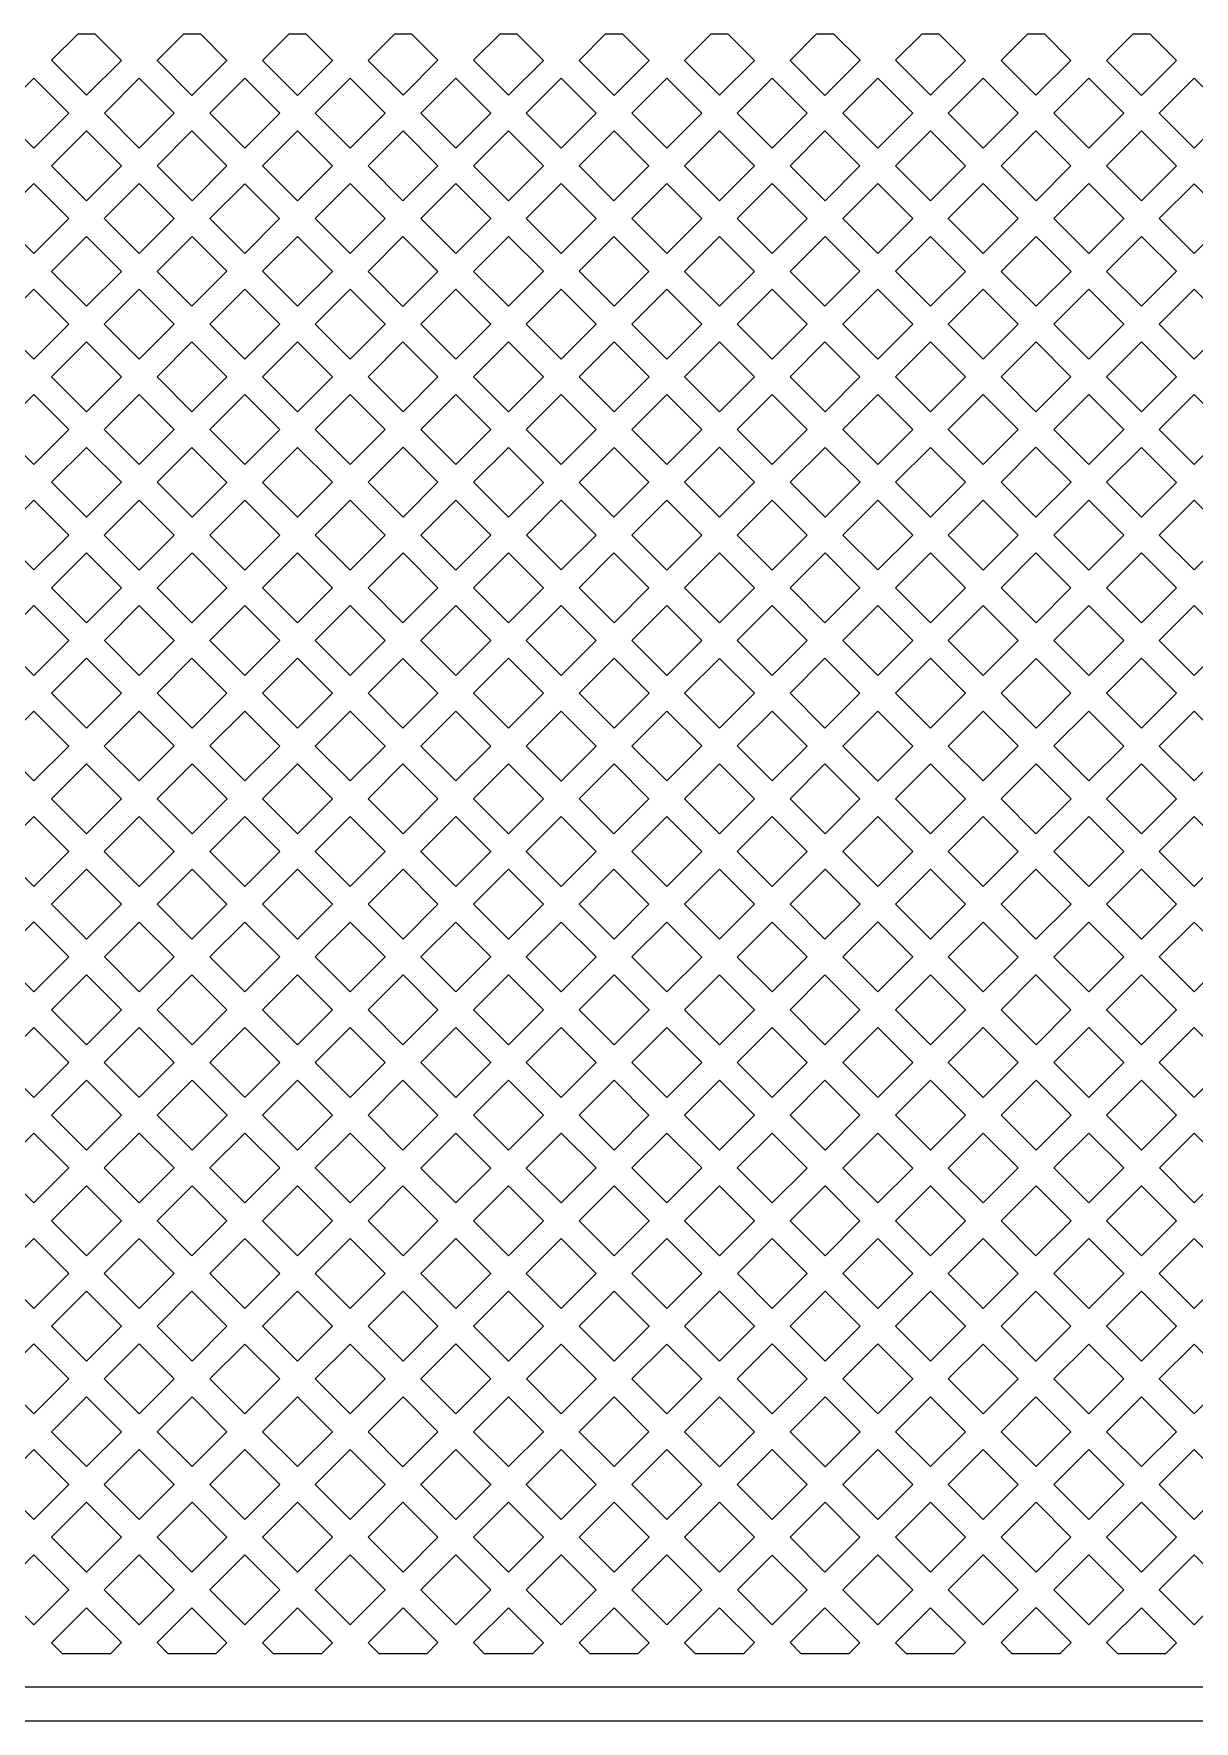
# Model space of a CAD drawing. Extents: x 1548 to 1929, y -174 to 95.
# Drawn here: x 1657.15 to 1660.66, y 47.44 to 52.55 of the extents above; entities that cross this region are included whole.
import ezdxf

# ---------------------------------------------------------------- set-up
doc = ezdxf.new("R2010")
doc.units = 0
doc.layers.add('gbr-dxf_layer0', color=7, linetype='Continuous')

msp = doc.modelspace()

# ---------------------------------------------------------------- linework, layer by layer
at = {"layer": 'gbr-dxf_layer0', "linetype": 'Continuous'}
for points in [[(1657.2019, 52.472), (1657.2825, 52.5526), (1657.3329, 52.5526), (1657.4137, 52.4718), (1657.3079, 52.366)], [(1657.5215, 52.4718), (1657.6023, 52.5526), (1657.6528, 52.5526), (1657.7334, 52.4719), (1657.6274, 52.3659)], [(1657.8412, 52.4719), (1657.9218, 52.5526), (1657.9726, 52.5526), (1658.0532, 52.4719), (1657.9472, 52.3659)], [(1658.161, 52.4719), (1658.2416, 52.5526), (1658.2922, 52.5526), (1658.3728, 52.472), (1658.2669, 52.3661)], [(1658.4805, 52.472), (1658.5611, 52.5526), (1658.6118, 52.5526), (1658.6925, 52.4719), (1658.5865, 52.366)], [(1658.8002, 52.4719), (1658.8809, 52.5526), (1658.9317, 52.5526), (1659.0123, 52.4719), (1658.9063, 52.3659)], [(1659.1201, 52.4719), (1659.2007, 52.5526), (1659.2512, 52.5526), (1659.3319, 52.4719), (1659.2259, 52.366)], [(1659.4396, 52.4719), (1659.5202, 52.5526), (1659.5711, 52.5526), (1659.6517, 52.472), (1659.5456, 52.3659)], [(1659.7594, 52.472), (1659.84, 52.5526), (1659.8907, 52.5526), (1659.9714, 52.4719), (1659.8654, 52.366)], [(1660.0791, 52.4719), (1660.1598, 52.5526), (1660.2103, 52.5526), (1660.2909, 52.4719), (1660.185, 52.366)], [(1660.3987, 52.4719), (1660.4793, 52.5526), (1660.5301, 52.5526), (1660.6107, 52.4719), (1660.5047, 52.3659)], [(1657.042, 52.312), (1657.148, 52.4181), (1657.254, 52.3121), (1657.148, 52.206)], [(1657.3618, 52.3121), (1657.4676, 52.4179), (1657.5735, 52.312), (1657.4677, 52.2062)], [(1657.6812, 52.312), (1657.7873, 52.418), (1657.8933, 52.312), (1657.7873, 52.206)], [(1658.0011, 52.312), (1658.1071, 52.4181), (1658.213, 52.3122), (1658.1069, 52.2061)], [(1658.3207, 52.3122), (1658.4267, 52.4181), (1658.5327, 52.3121), (1658.4268, 52.2062)], [(1658.6404, 52.3121), (1658.7464, 52.418), (1658.8524, 52.312), (1658.7464, 52.2061)], [(1658.9601, 52.312), (1659.0662, 52.418), (1659.1721, 52.3121), (1659.066, 52.2061)], [(1659.2798, 52.3121), (1659.3857, 52.4181), (1659.4917, 52.312), (1659.3858, 52.2061)], [(1659.5995, 52.312), (1659.7055, 52.4181), (1659.8116, 52.3121), (1659.7055, 52.206)], [(1659.9193, 52.3121), (1660.0253, 52.418), (1660.1311, 52.3121), (1660.0252, 52.2062)], [(1660.2389, 52.3121), (1660.3448, 52.418), (1660.4508, 52.312), (1660.3449, 52.2061)], [(1660.5586, 52.312), (1660.6646, 52.4181), (1660.7706, 52.312), (1660.6646, 52.206)], [(1657.2019, 52.1522), (1657.3079, 52.2582), (1657.4138, 52.1523), (1657.3078, 52.0463)], [(1657.5216, 52.1523), (1657.6274, 52.2581), (1657.7334, 52.1521), (1657.6276, 52.0463)], [(1657.8411, 52.1521), (1657.9472, 52.2581), (1658.0531, 52.1523), (1657.947, 52.0462)], [(1658.1608, 52.1523), (1658.2669, 52.2583), (1658.3729, 52.1523), (1658.2668, 52.0462)], [(1658.4806, 52.1523), (1658.5865, 52.2582), (1658.6926, 52.1522), (1658.5866, 52.0463)], [(1658.8003, 52.1522), (1658.9063, 52.2581), (1659.0121, 52.1522), (1658.9062, 52.0463)], [(1659.1199, 52.1522), (1659.2259, 52.2583), (1659.332, 52.1523), (1659.2259, 52.0462)], [(1659.4397, 52.1523), (1659.5456, 52.2582), (1659.6516, 52.1522), (1659.5457, 52.0462)], [(1659.7594, 52.1522), (1659.8654, 52.2582), (1659.9713, 52.1523), (1659.8653, 52.0463)], [(1660.0791, 52.1523), (1660.185, 52.2582), (1660.291, 52.1522), (1660.1851, 52.0463)], [(1660.3988, 52.1522), (1660.5047, 52.2581), (1660.6107, 52.1521), (1660.5048, 52.0462)], [(1657.042, 51.9922), (1657.148, 52.0983), (1657.2539, 51.9924), (1657.1478, 51.8863)], [(1657.3616, 51.9924), (1657.4677, 52.0984), (1657.5737, 51.9924), (1657.4677, 51.8864)], [(1657.6815, 51.9924), (1657.7873, 52.0982), (1657.8931, 51.9923), (1657.7873, 51.8865)], [(1658.0009, 51.9923), (1658.1069, 52.0984), (1658.213, 51.9924), (1658.1069, 51.8863)], [(1658.3207, 51.9924), (1658.4268, 52.0984), (1658.5328, 51.9924), (1658.4267, 51.8863)], [(1658.6405, 51.9924), (1658.7464, 52.0983), (1658.8523, 51.9924), (1658.7464, 51.8865)], [(1658.9601, 51.9924), (1659.066, 52.0984), (1659.172, 51.9923), (1659.0661, 51.8864)], [(1659.2798, 51.9923), (1659.3858, 52.0984), (1659.4918, 51.9924), (1659.3858, 51.8863)], [(1659.5996, 51.9924), (1659.7055, 52.0983), (1659.8114, 51.9924), (1659.7055, 51.8865)], [(1659.9192, 51.9924), (1660.0252, 52.0984), (1660.1312, 51.9924), (1660.0252, 51.8864)], [(1660.239, 51.9924), (1660.3449, 52.0983), (1660.4509, 51.9923), (1660.345, 51.8864)], [(1660.5587, 51.9923), (1660.6646, 52.0982), (1660.7705, 51.9924), (1660.6646, 51.8865)], [(1657.2017, 51.8325), (1657.3078, 51.9385), (1657.4138, 51.8325), (1657.3077, 51.7265)], [(1657.5215, 51.8325), (1657.6276, 51.9385), (1657.7335, 51.8326), (1657.6274, 51.7266)], [(1657.8412, 51.8326), (1657.947, 51.9385), (1658.053, 51.8324), (1657.9472, 51.7266)], [(1658.1608, 51.8324), (1658.2668, 51.9385), (1658.3729, 51.8325), (1658.2668, 51.7264)], [(1658.4806, 51.8325), (1658.5866, 51.9385), (1658.6925, 51.8326), (1658.5865, 51.7266)], [(1658.8003, 51.8326), (1658.9062, 51.9385), (1659.0122, 51.8325), (1658.9063, 51.7266)], [(1659.12, 51.8325), (1659.2259, 51.9385), (1659.3319, 51.8324), (1659.226, 51.7265)], [(1659.4397, 51.8324), (1659.5457, 51.9385), (1659.6516, 51.8326), (1659.5456, 51.7266)], [(1659.7594, 51.8326), (1659.8653, 51.9385), (1659.9713, 51.8325), (1659.8654, 51.7266)], [(1660.0791, 51.8325), (1660.1851, 51.9385), (1660.2911, 51.8325), (1660.1851, 51.7265)], [(1660.3989, 51.8325), (1660.5048, 51.9385), (1660.6107, 51.8326), (1660.5048, 51.7266)], [(1657.0419, 51.6727), (1657.1478, 51.7786), (1657.2539, 51.6726), (1657.1479, 51.5667)], [(1657.3616, 51.6726), (1657.4677, 51.7786), (1657.5735, 51.6727), (1657.4675, 51.5667)], [(1657.6813, 51.6727), (1657.7873, 51.7788), (1657.8934, 51.6728), (1657.7873, 51.5667)], [(1658.0011, 51.6728), (1658.1069, 51.7786), (1658.2129, 51.6726), (1658.1071, 51.5667)], [(1658.3207, 51.6726), (1658.4267, 51.7786), (1658.5326, 51.6727), (1658.4266, 51.5667)], [(1658.6404, 51.6727), (1658.7464, 51.7787), (1658.8524, 51.6727), (1658.7464, 51.5667)], [(1658.9602, 51.6727), (1659.0661, 51.7786), (1659.1721, 51.6726), (1659.0662, 51.5667)], [(1659.2799, 51.6726), (1659.3858, 51.7786), (1659.4917, 51.6727), (1659.3858, 51.5667)], [(1659.5995, 51.6727), (1659.7055, 51.7787), (1659.8115, 51.6727), (1659.7055, 51.5667)], [(1659.9193, 51.6727), (1660.0252, 51.7786), (1660.1312, 51.6726), (1660.0253, 51.5667)], [(1660.239, 51.6726), (1660.345, 51.7786), (1660.4509, 51.6728), (1660.3448, 51.5667)], [(1660.5586, 51.6728), (1660.6646, 51.7787), (1660.7706, 51.6727), (1660.6646, 51.5667)], [(1657.2018, 51.5128), (1657.3077, 51.6187), (1657.4136, 51.5128), (1657.3077, 51.4069)], [(1657.5214, 51.5128), (1657.6274, 51.6188), (1657.7334, 51.5128), (1657.6274, 51.4068)], [(1657.8412, 51.5128), (1657.9472, 51.6189), (1658.0532, 51.5129), (1657.9472, 51.4068)], [(1658.161, 51.5129), (1658.2668, 51.6187), (1658.3727, 51.5128), (1658.2669, 51.407)], [(1658.4805, 51.5128), (1658.5865, 51.6188), (1658.6925, 51.5128), (1658.5865, 51.4068)], [(1658.8003, 51.5128), (1658.9063, 51.6188), (1659.0123, 51.5128), (1658.9063, 51.4068)], [(1659.1201, 51.5128), (1659.226, 51.6187), (1659.3319, 51.5129), (1659.226, 51.4069)], [(1659.4396, 51.5129), (1659.5456, 51.6188), (1659.6516, 51.5128), (1659.5457, 51.4068)], [(1659.7594, 51.5128), (1659.8654, 51.6188), (1659.9714, 51.5128), (1659.8654, 51.4068)], [(1660.0792, 51.5128), (1660.1851, 51.6187), (1660.291, 51.5128), (1660.185, 51.4069)], [(1660.3987, 51.5128), (1660.5048, 51.6189), (1660.6108, 51.5129), (1660.5047, 51.4068)], [(1657.042, 51.353), (1657.1479, 51.4589), (1657.2538, 51.353), (1657.1479, 51.2471)], [(1657.3616, 51.353), (1657.4675, 51.4589), (1657.5735, 51.3529), (1657.4676, 51.247)], [(1657.6813, 51.3529), (1657.7873, 51.459), (1657.8933, 51.3529), (1657.7873, 51.2469)], [(1658.0011, 51.3529), (1658.1071, 51.459), (1658.213, 51.3531), (1658.107, 51.2471)], [(1658.3208, 51.3531), (1658.4266, 51.4589), (1658.5326, 51.3529), (1658.4268, 51.2471)], [(1658.6404, 51.3529), (1658.7464, 51.4589), (1658.8524, 51.3529), (1658.7464, 51.2469)], [(1658.9602, 51.3529), (1659.0662, 51.459), (1659.1721, 51.3531), (1659.0661, 51.247)], [(1659.2798, 51.3531), (1659.3858, 51.459), (1659.4918, 51.353), (1659.3859, 51.2471)], [(1659.5995, 51.353), (1659.7055, 51.4589), (1659.8115, 51.3529), (1659.7055, 51.247)], [(1659.9192, 51.3529), (1660.0253, 51.4589), (1660.1312, 51.353), (1660.0251, 51.247)], [(1660.2389, 51.353), (1660.3448, 51.459), (1660.4509, 51.3529), (1660.3449, 51.247)], [(1660.5586, 51.3529), (1660.6646, 51.459), (1660.7707, 51.353), (1660.6646, 51.2469)], [(1657.2018, 51.1932), (1657.3077, 51.2991), (1657.4137, 51.1931), (1657.3078, 51.0872)], [(1657.5215, 51.1931), (1657.6274, 51.299), (1657.7334, 51.193), (1657.6275, 51.0871)], [(1657.8412, 51.193), (1657.9472, 51.2991), (1658.0531, 51.1932), (1657.9471, 51.0871)], [(1658.1609, 51.1932), (1658.2669, 51.2992), (1658.3729, 51.1932), (1658.2669, 51.0872)], [(1658.4807, 51.1932), (1658.5865, 51.299), (1658.6925, 51.193), (1658.5867, 51.0872)], [(1658.8002, 51.193), (1658.9063, 51.299), (1659.0122, 51.1932), (1658.9061, 51.0871)], [(1659.1199, 51.1932), (1659.226, 51.2992), (1659.332, 51.1932), (1659.2259, 51.0871)], [(1659.4397, 51.1932), (1659.5457, 51.2991), (1659.6517, 51.1931), (1659.5458, 51.0872)], [(1659.7594, 51.1931), (1659.8654, 51.299), (1659.9712, 51.1931), (1659.8653, 51.0872)], [(1660.079, 51.1931), (1660.185, 51.2992), (1660.2911, 51.1932), (1660.185, 51.0871)], [(1660.3988, 51.1932), (1660.5047, 51.2991), (1660.6107, 51.193), (1660.5048, 51.0871)], [(1657.042, 51.0334), (1657.1479, 51.1393), (1657.2539, 51.0333), (1657.148, 50.9274)], [(1657.3617, 51.0333), (1657.4676, 51.1392), (1657.5736, 51.0332), (1657.4677, 50.9273)], [(1657.6814, 51.0332), (1657.7873, 51.1391), (1657.8932, 51.0333), (1657.7873, 50.9273)], [(1658.0009, 51.0333), (1658.107, 51.1393), (1658.213, 51.0333), (1658.1069, 50.9272)], [(1658.3207, 51.0333), (1658.4268, 51.1393), (1658.5328, 51.0333), (1658.4268, 50.9273)], [(1658.6406, 51.0333), (1658.7464, 51.1391), (1658.8523, 51.0332), (1658.7464, 50.9274)], [(1658.96, 51.0332), (1659.0661, 51.1393), (1659.1721, 51.0333), (1659.066, 50.9272)], [(1659.2798, 51.0333), (1659.3859, 51.1393), (1659.4919, 51.0333), (1659.3858, 50.9272)], [(1659.5996, 51.0333), (1659.7055, 51.1392), (1659.8114, 51.0333), (1659.7055, 50.9274)], [(1659.9192, 51.0333), (1660.0251, 51.1392), (1660.1311, 51.0332), (1660.0252, 50.9273)], [(1660.2389, 51.0332), (1660.3449, 51.1393), (1660.451, 51.0333), (1660.3449, 50.9272)], [(1660.5587, 51.0333), (1660.6646, 51.1392), (1660.7705, 51.0333), (1660.6646, 50.9274)], [(1657.2019, 50.8735), (1657.3078, 50.9794), (1657.4138, 50.8734), (1657.3079, 50.7675)], [(1657.5216, 50.8734), (1657.6275, 50.9794), (1657.7334, 50.8735), (1657.6274, 50.7675)], [(1657.8411, 50.8735), (1657.9471, 50.9794), (1658.0531, 50.8734), (1657.9472, 50.7675)], [(1658.1608, 50.8734), (1658.2669, 50.9794), (1658.3729, 50.8734), (1658.2668, 50.7674)], [(1658.4806, 50.8734), (1658.5867, 50.9794), (1658.6926, 50.8735), (1658.5865, 50.7675)], [(1658.8003, 50.8735), (1658.9061, 50.9794), (1659.0121, 50.8733), (1658.9063, 50.7675)], [(1659.1199, 50.8733), (1659.2259, 50.9794), (1659.332, 50.8734), (1659.2259, 50.7673)], [(1659.4397, 50.8734), (1659.5458, 50.9794), (1659.6516, 50.8735), (1659.5456, 50.7675)], [(1659.7594, 50.8735), (1659.8653, 50.9794), (1659.9713, 50.8734), (1659.8654, 50.7675)], [(1660.0791, 50.8734), (1660.185, 50.9794), (1660.291, 50.8733), (1660.1851, 50.7674)], [(1660.3988, 50.8733), (1660.5048, 50.9794), (1660.6107, 50.8735), (1660.5047, 50.7675)], [(1657.042, 50.7136), (1657.148, 50.8196), (1657.254, 50.7136), (1657.148, 50.6076)], [(1657.3618, 50.7136), (1657.4677, 50.8195), (1657.5736, 50.7136), (1657.4677, 50.6077)], [(1657.6813, 50.7136), (1657.7873, 50.8196), (1657.8933, 50.7136), (1657.7873, 50.6076)], [(1658.001, 50.7136), (1658.1069, 50.8195), (1658.213, 50.7135), (1658.107, 50.6076)], [(1658.3207, 50.7135), (1658.4268, 50.8195), (1658.5326, 50.7136), (1658.4266, 50.6076)], [(1658.6404, 50.7136), (1658.7464, 50.8197), (1658.8525, 50.7136), (1658.7464, 50.6076)], [(1658.9602, 50.7136), (1659.066, 50.8195), (1659.172, 50.7134), (1659.0662, 50.6076)], [(1659.2798, 50.7134), (1659.3858, 50.8195), (1659.4917, 50.7136), (1659.3857, 50.6076)], [(1659.5995, 50.7136), (1659.7055, 50.8196), (1659.8115, 50.7136), (1659.7055, 50.6076)], [(1659.9193, 50.7136), (1660.0252, 50.8195), (1660.1312, 50.7135), (1660.0253, 50.6076)], [(1660.239, 50.7135), (1660.3449, 50.8195), (1660.4508, 50.7136), (1660.3449, 50.6076)], [(1660.5586, 50.7136), (1660.6646, 50.8196), (1660.7706, 50.7136), (1660.6646, 50.6076)], [(1657.2018, 50.5537), (1657.3079, 50.6597), (1657.4138, 50.5539), (1657.3077, 50.4478)], [(1657.5215, 50.5539), (1657.6274, 50.6598), (1657.7335, 50.5538), (1657.6275, 50.4478)], [(1657.8412, 50.5538), (1657.9472, 50.6597), (1658.0532, 50.5537), (1657.9472, 50.4477)], [(1658.1609, 50.5537), (1658.2668, 50.6596), (1658.3727, 50.5537), (1658.2668, 50.4478)], [(1658.4805, 50.5537), (1658.5865, 50.6597), (1658.6925, 50.5537), (1658.5865, 50.4477)], [(1658.8003, 50.5537), (1658.9063, 50.6598), (1659.0123, 50.5538), (1658.9063, 50.4477)], [(1659.1201, 50.5538), (1659.2259, 50.6596), (1659.3318, 50.5537), (1659.226, 50.4479)], [(1659.4396, 50.5537), (1659.5456, 50.6597), (1659.6516, 50.5537), (1659.5456, 50.4477)], [(1659.7594, 50.5537), (1659.8654, 50.6597), (1659.9714, 50.5537), (1659.8654, 50.4477)], [(1660.0792, 50.5537), (1660.1851, 50.6596), (1660.291, 50.5538), (1660.1851, 50.4478)], [(1660.3987, 50.5538), (1660.5047, 50.6597), (1660.6107, 50.5537), (1660.5048, 50.4477)], [(1657.0419, 50.3938), (1657.148, 50.4998), (1657.2539, 50.3939), (1657.1478, 50.2879)], [(1657.3616, 50.3939), (1657.4677, 50.5), (1657.5737, 50.394), (1657.4676, 50.2879)], [(1657.6814, 50.394), (1657.7873, 50.4999), (1657.8934, 50.3939), (1657.7874, 50.288)], [(1658.0011, 50.3939), (1658.107, 50.4998), (1658.2129, 50.3939), (1658.107, 50.288)], [(1658.3207, 50.3939), (1658.4266, 50.4998), (1658.5326, 50.3938), (1658.4267, 50.2879)], [(1658.6404, 50.3938), (1658.7464, 50.4999), (1658.8524, 50.3938), (1658.7464, 50.2878)], [(1658.9602, 50.3938), (1659.0662, 50.4999), (1659.1721, 50.394), (1659.0661, 50.288)], [(1659.2799, 50.394), (1659.3857, 50.4998), (1659.4917, 50.3938), (1659.3859, 50.288)], [(1659.5995, 50.3938), (1659.7055, 50.4998), (1659.8115, 50.3938), (1659.7055, 50.2878)], [(1659.9193, 50.3938), (1660.0253, 50.4999), (1660.1312, 50.394), (1660.0252, 50.2879)], [(1660.239, 50.394), (1660.3449, 50.4999), (1660.4509, 50.3939), (1660.345, 50.288)], [(1660.5586, 50.3939), (1660.6646, 50.4998), (1660.7706, 50.3938), (1660.6647, 50.2879)], [(1657.2017, 50.234), (1657.3077, 50.3401), (1657.4137, 50.234), (1657.3077, 50.128)], [(1657.5215, 50.234), (1657.6275, 50.3401), (1657.7336, 50.2341), (1657.6275, 50.128)], [(1657.8413, 50.2341), (1657.9472, 50.34), (1658.0531, 50.2341), (1657.9472, 50.1282)], [(1658.1609, 50.2341), (1658.2668, 50.34), (1658.3728, 50.234), (1658.2669, 50.1281)], [(1658.4806, 50.234), (1658.5865, 50.3399), (1658.6925, 50.2339), (1658.5866, 50.128)], [(1658.8003, 50.2339), (1658.9063, 50.34), (1659.0122, 50.2341), (1658.9062, 50.128)], [(1659.12, 50.2341), (1659.226, 50.3401), (1659.332, 50.2341), (1659.226, 50.1281)], [(1659.4398, 50.2341), (1659.5456, 50.3399), (1659.6516, 50.2339), (1659.5458, 50.1281)], [(1659.7594, 50.2339), (1659.8654, 50.3399), (1659.9713, 50.234), (1659.8652, 50.128)], [(1660.079, 50.234), (1660.1851, 50.3401), (1660.2911, 50.2341), (1660.185, 50.128)], [(1660.3988, 50.2341), (1660.5048, 50.34), (1660.6108, 50.234), (1660.5049, 50.1281)], [(1657.042, 50.0743), (1657.1478, 50.1801), (1657.2538, 50.0741), (1657.148, 49.9683)], [(1657.3616, 50.0741), (1657.4676, 50.1802), (1657.5736, 50.0742), (1657.4676, 49.9681)], [(1657.6814, 50.0742), (1657.7874, 50.1802), (1657.8933, 50.0743), (1657.7873, 49.9683)], [(1658.0011, 50.0743), (1658.107, 50.1802), (1658.213, 50.0742), (1658.1071, 49.9683)], [(1658.3208, 50.0742), (1658.4267, 50.1801), (1658.5327, 50.0741), (1658.4268, 49.9682)], [(1658.6405, 50.0741), (1658.7464, 50.18), (1658.8523, 50.0742), (1658.7464, 49.9682)], [(1658.96, 50.0742), (1659.0661, 50.1802), (1659.1721, 50.0742), (1659.0661, 49.9681)], [(1659.2798, 50.0742), (1659.3859, 50.1802), (1659.4919, 50.0742), (1659.3859, 49.9682)], [(1659.5997, 50.0742), (1659.7055, 50.18), (1659.8114, 50.0741), (1659.7055, 49.9683)], [(1659.9191, 50.0741), (1660.0252, 50.1802), (1660.1312, 50.0742), (1660.0251, 49.9681)], [(1660.2389, 50.0742), (1660.345, 50.1802), (1660.451, 50.0742), (1660.3449, 49.9681)], [(1660.5587, 50.0742), (1660.6647, 50.1801), (1660.7705, 50.0742), (1660.6646, 49.9683)], [(1657.2019, 49.9144), (1657.3077, 50.0202), (1657.4137, 49.9142), (1657.3079, 49.8084)], [(1657.5215, 49.9142), (1657.6275, 50.0203), (1657.7334, 49.9144), (1657.6274, 49.8084)], [(1657.8412, 49.9144), (1657.9472, 50.0204), (1658.0532, 49.9144), (1657.9472, 49.8084)], [(1658.161, 49.9144), (1658.2669, 50.0203), (1658.3729, 49.9143), (1658.267, 49.8084)], [(1658.4807, 49.9143), (1658.5866, 50.0202), (1658.6925, 49.9144), (1658.5865, 49.8084)], [(1658.8002, 49.9144), (1658.9062, 50.0203), (1659.0122, 49.9143), (1658.9063, 49.8083)], [(1659.1199, 49.9143), (1659.226, 50.0203), (1659.332, 49.9143), (1659.2259, 49.8082)], [(1659.4397, 49.9143), (1659.5458, 50.0203), (1659.6517, 49.9144), (1659.5456, 49.8084)], [(1659.7594, 49.9144), (1659.8652, 50.0202), (1659.9712, 49.9142), (1659.8654, 49.8084)], [(1660.079, 49.9142), (1660.185, 50.0203), (1660.2911, 49.9143), (1660.185, 49.8082)], [(1660.3988, 49.9143), (1660.5049, 50.0203), (1660.6107, 49.9144), (1660.5047, 49.8084)], [(1657.042, 49.7545), (1657.148, 49.8606), (1657.254, 49.7545), (1657.148, 49.6485)], [(1657.3618, 49.7545), (1657.4676, 49.8604), (1657.5735, 49.7545), (1657.4677, 49.6487)], [(1657.6813, 49.7545), (1657.7873, 49.8605), (1657.8933, 49.7545), (1657.7873, 49.6485)], [(1658.0011, 49.7545), (1658.1071, 49.8605), (1658.2131, 49.7545), (1658.1071, 49.6485)], [(1658.3209, 49.7545), (1658.4268, 49.8604), (1658.5327, 49.7545), (1658.4268, 49.6486)], [(1658.6404, 49.7545), (1658.7464, 49.8605), (1658.8524, 49.7545), (1658.7464, 49.6485)], [(1658.9601, 49.7545), (1659.0661, 49.8604), (1659.1721, 49.7544), (1659.0662, 49.6485)], [(1659.2798, 49.7544), (1659.3859, 49.8604), (1659.4917, 49.7545), (1659.3857, 49.6485)], [(1659.5995, 49.7545), (1659.7055, 49.8606), (1659.8116, 49.7545), (1659.7055, 49.6485)], [(1659.9193, 49.7545), (1660.0251, 49.8604), (1660.1311, 49.7543), (1660.0253, 49.6485)], [(1660.2389, 49.7543), (1660.3449, 49.8604), (1660.4508, 49.7545), (1660.3448, 49.6485)], [(1660.5586, 49.7545), (1660.6646, 49.8605), (1660.7706, 49.7545), (1660.6646, 49.6485)], [(1657.2019, 49.5946), (1657.3079, 49.7007), (1657.4138, 49.5948), (1657.3078, 49.4887)], [(1657.5216, 49.5948), (1657.6274, 49.7006), (1657.7334, 49.5946), (1657.6276, 49.4888)], [(1657.8411, 49.5946), (1657.9472, 49.7006), (1658.0532, 49.5946), (1657.9472, 49.4886)], [(1658.161, 49.5946), (1658.267, 49.7006), (1658.3729, 49.5948), (1658.2668, 49.4887)], [(1658.4806, 49.5948), (1658.5865, 49.7007), (1658.6926, 49.5947), (1658.5867, 49.4887)], [(1658.8003, 49.5947), (1658.9063, 49.7006), (1659.0123, 49.5946), (1658.9063, 49.4886)], [(1659.12, 49.5946), (1659.2259, 49.7005), (1659.3318, 49.5946), (1659.2259, 49.4887)], [(1659.4396, 49.5946), (1659.5456, 49.7006), (1659.6516, 49.5946), (1659.5456, 49.4886)], [(1659.7594, 49.5946), (1659.8654, 49.7007), (1659.9715, 49.5947), (1659.8654, 49.4886)], [(1660.0792, 49.5947), (1660.185, 49.7005), (1660.2909, 49.5946), (1660.1851, 49.4888)], [(1660.3987, 49.5946), (1660.5047, 49.7006), (1660.6107, 49.5946), (1660.5047, 49.4886)], [(1657.042, 49.4347), (1657.148, 49.5407), (1657.2539, 49.4349), (1657.1478, 49.3288)], [(1657.3616, 49.4349), (1657.4677, 49.5409), (1657.5737, 49.4349), (1657.4677, 49.3288)], [(1657.6815, 49.4349), (1657.7873, 49.5407), (1657.8933, 49.4347), (1657.7875, 49.3289)], [(1658.001, 49.4347), (1658.1071, 49.5407), (1658.213, 49.4348), (1658.1069, 49.3288)], [(1658.3207, 49.4348), (1658.4268, 49.5409), (1658.5328, 49.4349), (1658.4267, 49.3288)], [(1658.6405, 49.4349), (1658.7464, 49.5408), (1658.8525, 49.4348), (1658.7465, 49.3288)], [(1658.9602, 49.4348), (1659.0662, 49.5407), (1659.172, 49.4348), (1659.0661, 49.3289)], [(1659.2798, 49.4348), (1659.3857, 49.5407), (1659.4917, 49.4347), (1659.3858, 49.3288)], [(1659.5995, 49.4347), (1659.7055, 49.5407), (1659.8115, 49.4347), (1659.7055, 49.3287)], [(1659.9193, 49.4347), (1660.0253, 49.5408), (1660.1312, 49.4349), (1660.0252, 49.3288)], [(1660.239, 49.4349), (1660.3448, 49.5407), (1660.4508, 49.4347), (1660.345, 49.3289)], [(1660.5586, 49.4347), (1660.6646, 49.5407), (1660.7706, 49.4347), (1660.6646, 49.3287)], [(1657.2017, 49.2749), (1657.3078, 49.381), (1657.4138, 49.275), (1657.3077, 49.1689)], [(1657.5215, 49.275), (1657.6276, 49.381), (1657.7336, 49.275), (1657.6275, 49.169)], [(1657.8413, 49.275), (1657.9472, 49.3808), (1658.053, 49.2749), (1657.9472, 49.1691)], [(1658.1608, 49.2749), (1658.2668, 49.381), (1658.3729, 49.2749), (1658.2668, 49.1689)], [(1658.4806, 49.2749), (1658.5867, 49.381), (1658.6927, 49.275), (1658.5866, 49.1689)], [(1658.8004, 49.275), (1658.9063, 49.3809), (1659.0122, 49.275), (1658.9063, 49.1691)], [(1659.12, 49.275), (1659.2259, 49.3809), (1659.3319, 49.2749), (1659.226, 49.169)], [(1659.4397, 49.2749), (1659.5456, 49.3808), (1659.6516, 49.2748), (1659.5457, 49.1689)], [(1659.7594, 49.2748), (1659.8654, 49.3809), (1659.9713, 49.275), (1659.8653, 49.1689)], [(1660.0791, 49.275), (1660.1851, 49.381), (1660.2911, 49.275), (1660.1851, 49.169)], [(1660.3989, 49.275), (1660.5047, 49.3808), (1660.6107, 49.2748), (1660.5049, 49.169)], [(1657.0419, 49.1152), (1657.1478, 49.2211), (1657.2539, 49.1151), (1657.1479, 49.0091)], [(1657.3616, 49.1151), (1657.4677, 49.2211), (1657.5737, 49.1151), (1657.4676, 49.009)], [(1657.6814, 49.1151), (1657.7875, 49.2211), (1657.8933, 49.1152), (1657.7873, 49.0092)], [(1658.0011, 49.1152), (1658.1069, 49.221), (1658.2129, 49.115), (1658.1071, 49.0092)], [(1658.3207, 49.115), (1658.4267, 49.2211), (1658.5327, 49.115), (1658.4267, 49.009)], [(1658.6405, 49.115), (1658.7465, 49.2211), (1658.8524, 49.1152), (1658.7464, 49.0092)], [(1658.9602, 49.1152), (1659.0661, 49.2211), (1659.1721, 49.1151), (1659.0662, 49.0092)], [(1659.2799, 49.1151), (1659.3858, 49.221), (1659.4918, 49.115), (1659.3859, 49.0091)], [(1659.5996, 49.115), (1659.7055, 49.2209), (1659.8114, 49.115), (1659.7055, 49.0091)], [(1659.9191, 49.115), (1660.0252, 49.2211), (1660.1312, 49.1151), (1660.0252, 49.009)], [(1660.239, 49.1151), (1660.345, 49.2211), (1660.451, 49.1151), (1660.345, 49.0091)], [(1660.5588, 49.1151), (1660.6646, 49.2209), (1660.7705, 49.115), (1660.6646, 49.0092)], [(1657.2018, 48.9553), (1657.3077, 49.0612), (1657.4137, 48.9552), (1657.3078, 48.8492)], [(1657.5215, 48.9552), (1657.6275, 49.0612), (1657.7334, 48.9553), (1657.6274, 48.8493)], [(1657.8412, 48.9553), (1657.9472, 49.0613), (1658.0532, 48.9553), (1657.9472, 48.8493)], [(1658.161, 48.9553), (1658.2668, 49.0611), (1658.3728, 48.9551), (1658.267, 48.8493)], [(1658.4806, 48.9551), (1658.5866, 49.0612), (1658.6925, 48.9553), (1658.5865, 48.8492)], [(1658.8003, 48.9553), (1658.9063, 49.0613), (1659.0123, 48.9553), (1658.9063, 48.8493)], [(1659.1201, 48.9553), (1659.226, 49.0612), (1659.332, 48.9552), (1659.2261, 48.8493)], [(1659.4398, 48.9552), (1659.5457, 49.0611), (1659.6516, 48.9553), (1659.5457, 48.8493)], [(1659.7594, 48.9553), (1659.8653, 49.0612), (1659.9713, 48.9552), (1659.8654, 48.8492)], [(1660.079, 48.9552), (1660.1851, 49.0612), (1660.2911, 48.9552), (1660.185, 48.8491)], [(1660.3988, 48.9552), (1660.5049, 49.0612), (1660.6108, 48.9553), (1660.5047, 48.8493)], [(1657.042, 48.7954), (1657.1479, 48.9014), (1657.254, 48.7954), (1657.148, 48.6894)], [(1657.3617, 48.7954), (1657.4676, 48.9013), (1657.5735, 48.7954), (1657.4676, 48.6895)], [(1657.6813, 48.7954), (1657.7873, 48.9014), (1657.8933, 48.7954), (1657.7873, 48.6894)], [(1658.0011, 48.7954), (1658.1071, 48.9015), (1658.2131, 48.7954), (1658.1071, 48.6894)], [(1658.3209, 48.7954), (1658.4267, 48.9013), (1658.5326, 48.7954), (1658.4268, 48.6896)], [(1658.6404, 48.7954), (1658.7464, 48.9014), (1658.8524, 48.7954), (1658.7464, 48.6894)], [(1658.9602, 48.7954), (1659.0662, 48.9014), (1659.1722, 48.7954), (1659.0662, 48.6894)], [(1659.28, 48.7954), (1659.3859, 48.9013), (1659.4918, 48.7954), (1659.3859, 48.6895)], [(1659.5995, 48.7954), (1659.7055, 48.9014), (1659.8115, 48.7954), (1659.7055, 48.6894)], [(1659.9192, 48.7954), (1660.0252, 48.9013), (1660.1312, 48.7953), (1660.0253, 48.6894)], [(1660.2389, 48.7953), (1660.345, 48.9013), (1660.4509, 48.7954), (1660.3448, 48.6894)], [(1660.5586, 48.7954), (1660.6646, 48.9015), (1660.7707, 48.7954), (1660.6646, 48.6894)], [(1657.2019, 48.6355), (1657.3078, 48.7415), (1657.4137, 48.6356), (1657.3078, 48.5297)], [(1657.5215, 48.6356), (1657.6274, 48.7415), (1657.7334, 48.6355), (1657.6275, 48.5296)], [(1657.8412, 48.6355), (1657.9472, 48.7415), (1658.0532, 48.6355), (1657.9472, 48.5295)], [(1658.161, 48.6355), (1658.267, 48.7416), (1658.3729, 48.6357), (1658.2669, 48.5296)], [(1658.4807, 48.6357), (1658.5865, 48.7415), (1658.6925, 48.6355), (1658.5867, 48.5297)], [(1658.8002, 48.6355), (1658.9063, 48.7415), (1659.0123, 48.6355), (1658.9063, 48.5295)], [(1659.1201, 48.6355), (1659.2261, 48.7415), (1659.332, 48.6356), (1659.2259, 48.5296)], [(1659.4397, 48.6356), (1659.5457, 48.7416), (1659.6517, 48.6355), (1659.5458, 48.5296)], [(1659.7594, 48.6355), (1659.8654, 48.7415), (1659.9714, 48.6355), (1659.8654, 48.5295)], [(1660.0791, 48.6355), (1660.185, 48.7414), (1660.2909, 48.6355), (1660.185, 48.5296)], [(1660.3987, 48.6355), (1660.5047, 48.7415), (1660.6107, 48.6355), (1660.5047, 48.5295)], [(1657.042, 48.4756), (1657.148, 48.5817), (1657.2539, 48.4758), (1657.1479, 48.3697)], [(1657.3617, 48.4758), (1657.4676, 48.5817), (1657.5736, 48.4757), (1657.4677, 48.3698)], [(1657.6814, 48.4757), (1657.7873, 48.5816), (1657.8933, 48.4756), (1657.7874, 48.3697)], [(1658.0011, 48.4756), (1658.1071, 48.5816), (1658.213, 48.4758), (1658.1069, 48.3697)], [(1658.3207, 48.4758), (1658.4268, 48.5818), (1658.5328, 48.4758), (1658.4268, 48.3697)], [(1658.6406, 48.4758), (1658.7464, 48.5816), (1658.8524, 48.4756), (1658.7466, 48.3698)], [(1658.9601, 48.4756), (1659.0662, 48.5816), (1659.1721, 48.4757), (1659.066, 48.3697)], [(1659.2798, 48.4757), (1659.3859, 48.5818), (1659.4919, 48.4758), (1659.3858, 48.3697)], [(1659.5996, 48.4758), (1659.7055, 48.5817), (1659.8116, 48.4757), (1659.7056, 48.3697)], [(1659.9193, 48.4757), (1660.0253, 48.5816), (1660.1311, 48.4757), (1660.0252, 48.3698)], [(1660.2389, 48.4757), (1660.3448, 48.5816), (1660.4508, 48.4756), (1660.3449, 48.3697)], [(1660.5586, 48.4756), (1660.6646, 48.5816), (1660.7705, 48.4758), (1660.6645, 48.3697)], [(1657.2017, 48.3159), (1657.3078, 48.4219), (1657.4138, 48.3159), (1657.3078, 48.2099)], [(1657.5216, 48.3159), (1657.6275, 48.4218), (1657.7335, 48.3158), (1657.6276, 48.2099)], [(1657.8413, 48.3158), (1657.9472, 48.4217), (1658.0531, 48.3158), (1657.9472, 48.2099)], [(1658.1608, 48.3158), (1658.2669, 48.4219), (1658.3729, 48.3159), (1658.2668, 48.2098)], [(1658.4806, 48.3159), (1658.5867, 48.4219), (1658.6927, 48.3159), (1658.5867, 48.2099)], [(1658.8004, 48.3159), (1658.9063, 48.4217), (1659.0121, 48.3158), (1658.9063, 48.21)], [(1659.1199, 48.3158), (1659.2259, 48.4219), (1659.332, 48.3158), (1659.2259, 48.2098)], [(1659.4397, 48.3158), (1659.5458, 48.4219), (1659.6518, 48.3159), (1659.5457, 48.2098)], [(1659.7595, 48.3159), (1659.8654, 48.4218), (1659.9713, 48.3159), (1659.8654, 48.21)], [(1660.0791, 48.3159), (1660.185, 48.4218), (1660.291, 48.3158), (1660.1851, 48.2099)], [(1660.3988, 48.3158), (1660.5047, 48.4217), (1660.6106, 48.3158), (1660.5047, 48.2099)], [(1657.042, 48.1561), (1657.1479, 48.262), (1657.2539, 48.156), (1657.148, 48.0501)], [(1657.3616, 48.156), (1657.4677, 48.262), (1657.5737, 48.156), (1657.4677, 48.05)], [(1657.6815, 48.156), (1657.7874, 48.2619), (1657.8933, 48.156), (1657.7873, 48.0501)], [(1658.001, 48.156), (1658.1069, 48.262), (1658.213, 48.1559), (1658.107, 48.05)], [(1658.3207, 48.1559), (1658.4268, 48.262), (1658.5328, 48.156), (1658.4267, 48.0499)], [(1658.6405, 48.156), (1658.7466, 48.262), (1658.8525, 48.1561), (1658.7464, 48.0501)], [(1658.9602, 48.1561), (1659.066, 48.2619), (1659.172, 48.1559), (1659.0662, 48.0501)], [(1659.2798, 48.1559), (1659.3858, 48.262), (1659.4918, 48.1559), (1659.3858, 48.0499)], [(1659.5996, 48.1559), (1659.7056, 48.262), (1659.8115, 48.1561), (1659.7055, 48.0501)], [(1659.9193, 48.1561), (1660.0252, 48.262), (1660.1312, 48.156), (1660.0253, 48.0501)], [(1660.239, 48.156), (1660.3449, 48.2619), (1660.4508, 48.156), (1660.3449, 48.0501)], [(1660.5586, 48.156), (1660.6645, 48.262), (1660.7705, 48.1559), (1660.6646, 48.05)], [(1657.2018, 47.9962), (1657.3078, 48.1021), (1657.4138, 47.9961), (1657.3079, 47.8902)], [(1657.5215, 47.9961), (1657.6276, 48.1021), (1657.7335, 47.9962), (1657.6274, 47.8902)], [(1657.8412, 47.9962), (1657.9472, 48.1022), (1658.0532, 47.9962), (1657.9472, 47.8902)], [(1658.1609, 47.9962), (1658.2668, 48.1021), (1658.3729, 47.9961), (1658.2669, 47.8901)], [(1658.4806, 47.9961), (1658.5867, 48.1021), (1658.6925, 47.9962), (1658.5865, 47.8902)], [(1658.8003, 47.9962), (1658.9063, 48.1022), (1659.0123, 47.9962), (1658.9063, 47.8902)], [(1659.1201, 47.9962), (1659.2259, 48.102), (1659.3319, 47.996), (1659.2261, 47.8902)], [(1659.4397, 47.996), (1659.5457, 48.1021), (1659.6516, 47.9962), (1659.5456, 47.8901)], [(1659.7594, 47.9962), (1659.8654, 48.1022), (1659.9714, 47.9962), (1659.8654, 47.8902)], [(1660.0792, 47.9962), (1660.1851, 48.1021), (1660.291, 47.9962), (1660.1851, 47.8903)], [(1660.3987, 47.9962), (1660.5047, 48.1022), (1660.6107, 47.9962), (1660.5048, 47.8902)], [(1657.0419, 47.8363), (1657.148, 47.9423), (1657.254, 47.8363), (1657.1479, 47.7302)], [(1657.3617, 47.8363), (1657.4677, 47.9422), (1657.5735, 47.8363), (1657.4676, 47.7304)], [(1657.6813, 47.8363), (1657.7873, 47.9423), (1657.8933, 47.8363), (1657.7873, 47.7303)], [(1658.0011, 47.8363), (1658.107, 47.9423), (1658.2131, 47.8363), (1658.1071, 47.7303)], [(1658.3208, 47.8363), (1658.4267, 47.9422), (1658.5326, 47.8363), (1658.4267, 47.7304)], [(1658.6404, 47.8363), (1658.7464, 47.9423), (1658.8524, 47.8363), (1658.7464, 47.7303)], [(1658.9602, 47.8363), (1659.0662, 47.9423), (1659.1722, 47.8363), (1659.0662, 47.7303)], [(1659.28, 47.8363), (1659.3858, 47.9421), (1659.4917, 47.8363), (1659.3859, 47.7304)], [(1659.5995, 47.8363), (1659.7055, 47.9423), (1659.8115, 47.8363), (1659.7055, 47.7302)], [(1659.9193, 47.8363), (1660.0253, 47.9423), (1660.1312, 47.8364), (1660.0252, 47.7304)], [(1660.239, 47.8364), (1660.3449, 47.9424), (1660.4509, 47.8363), (1660.345, 47.7304)], [(1660.5586, 47.8363), (1660.6646, 47.9423), (1660.7706, 47.8363), (1660.6646, 47.7303)], [(1657.2018, 47.6764), (1657.3079, 47.7824), (1657.4137, 47.6765), (1657.38, 47.6428), (1657.2354, 47.6428)], [(1657.5215, 47.6765), (1657.6274, 47.7824), (1657.7334, 47.6764), (1657.6998, 47.6428), (1657.5553, 47.6428)], [(1657.8412, 47.6764), (1657.9472, 47.7825), (1658.0532, 47.6764), (1658.0196, 47.6428), (1657.8748, 47.6428)], [(1658.161, 47.6764), (1658.2669, 47.7824), (1658.3728, 47.6765), (1658.3391, 47.6428), (1658.1947, 47.6428)], [(1658.4806, 47.6765), (1658.5865, 47.7824), (1658.6925, 47.6764), (1658.6589, 47.6428), (1658.5143, 47.6428)], [(1658.8003, 47.6764), (1658.9063, 47.7824), (1659.0123, 47.6764), (1658.9787, 47.6428), (1658.8339, 47.6428)], [(1659.1201, 47.6764), (1659.2261, 47.7825), (1659.332, 47.6766), (1659.2982, 47.6428), (1659.1537, 47.6428)], [(1659.4398, 47.6766), (1659.5456, 47.7824), (1659.6516, 47.6764), (1659.618, 47.6428), (1659.4736, 47.6428)], [(1659.7594, 47.6764), (1659.8654, 47.7824), (1659.9713, 47.6765), (1659.9375, 47.6428), (1659.793, 47.6428)], [(1660.079, 47.6765), (1660.1851, 47.7826), (1660.2911, 47.6765), (1660.2573, 47.6428), (1660.1128, 47.6428)], [(1660.3988, 47.6765), (1660.5048, 47.7825), (1660.6108, 47.6764), (1660.5771, 47.6428), (1660.4326, 47.6428)]]:
    msp.add_lwpolyline(points, close=True, dxfattribs=at)
for points in [[(1663.6329, 47.5412), (1638.6513, 47.5412, -0.148649), (1638.6231, 47.5497), (1636.2771, 47.5497)], [(1636.2018, 47.4383, 0.052851), (1636.2684, 47.4469, -0.068086), (1636.2786, 47.4479), (1638.5637, 47.4479, -0.175634), (1638.5881, 47.4391), (1663.6351, 47.4391)]]:
    msp.add_lwpolyline(points, format="xyb", dxfattribs=at)

doc.saveas('drawing.dxf')
